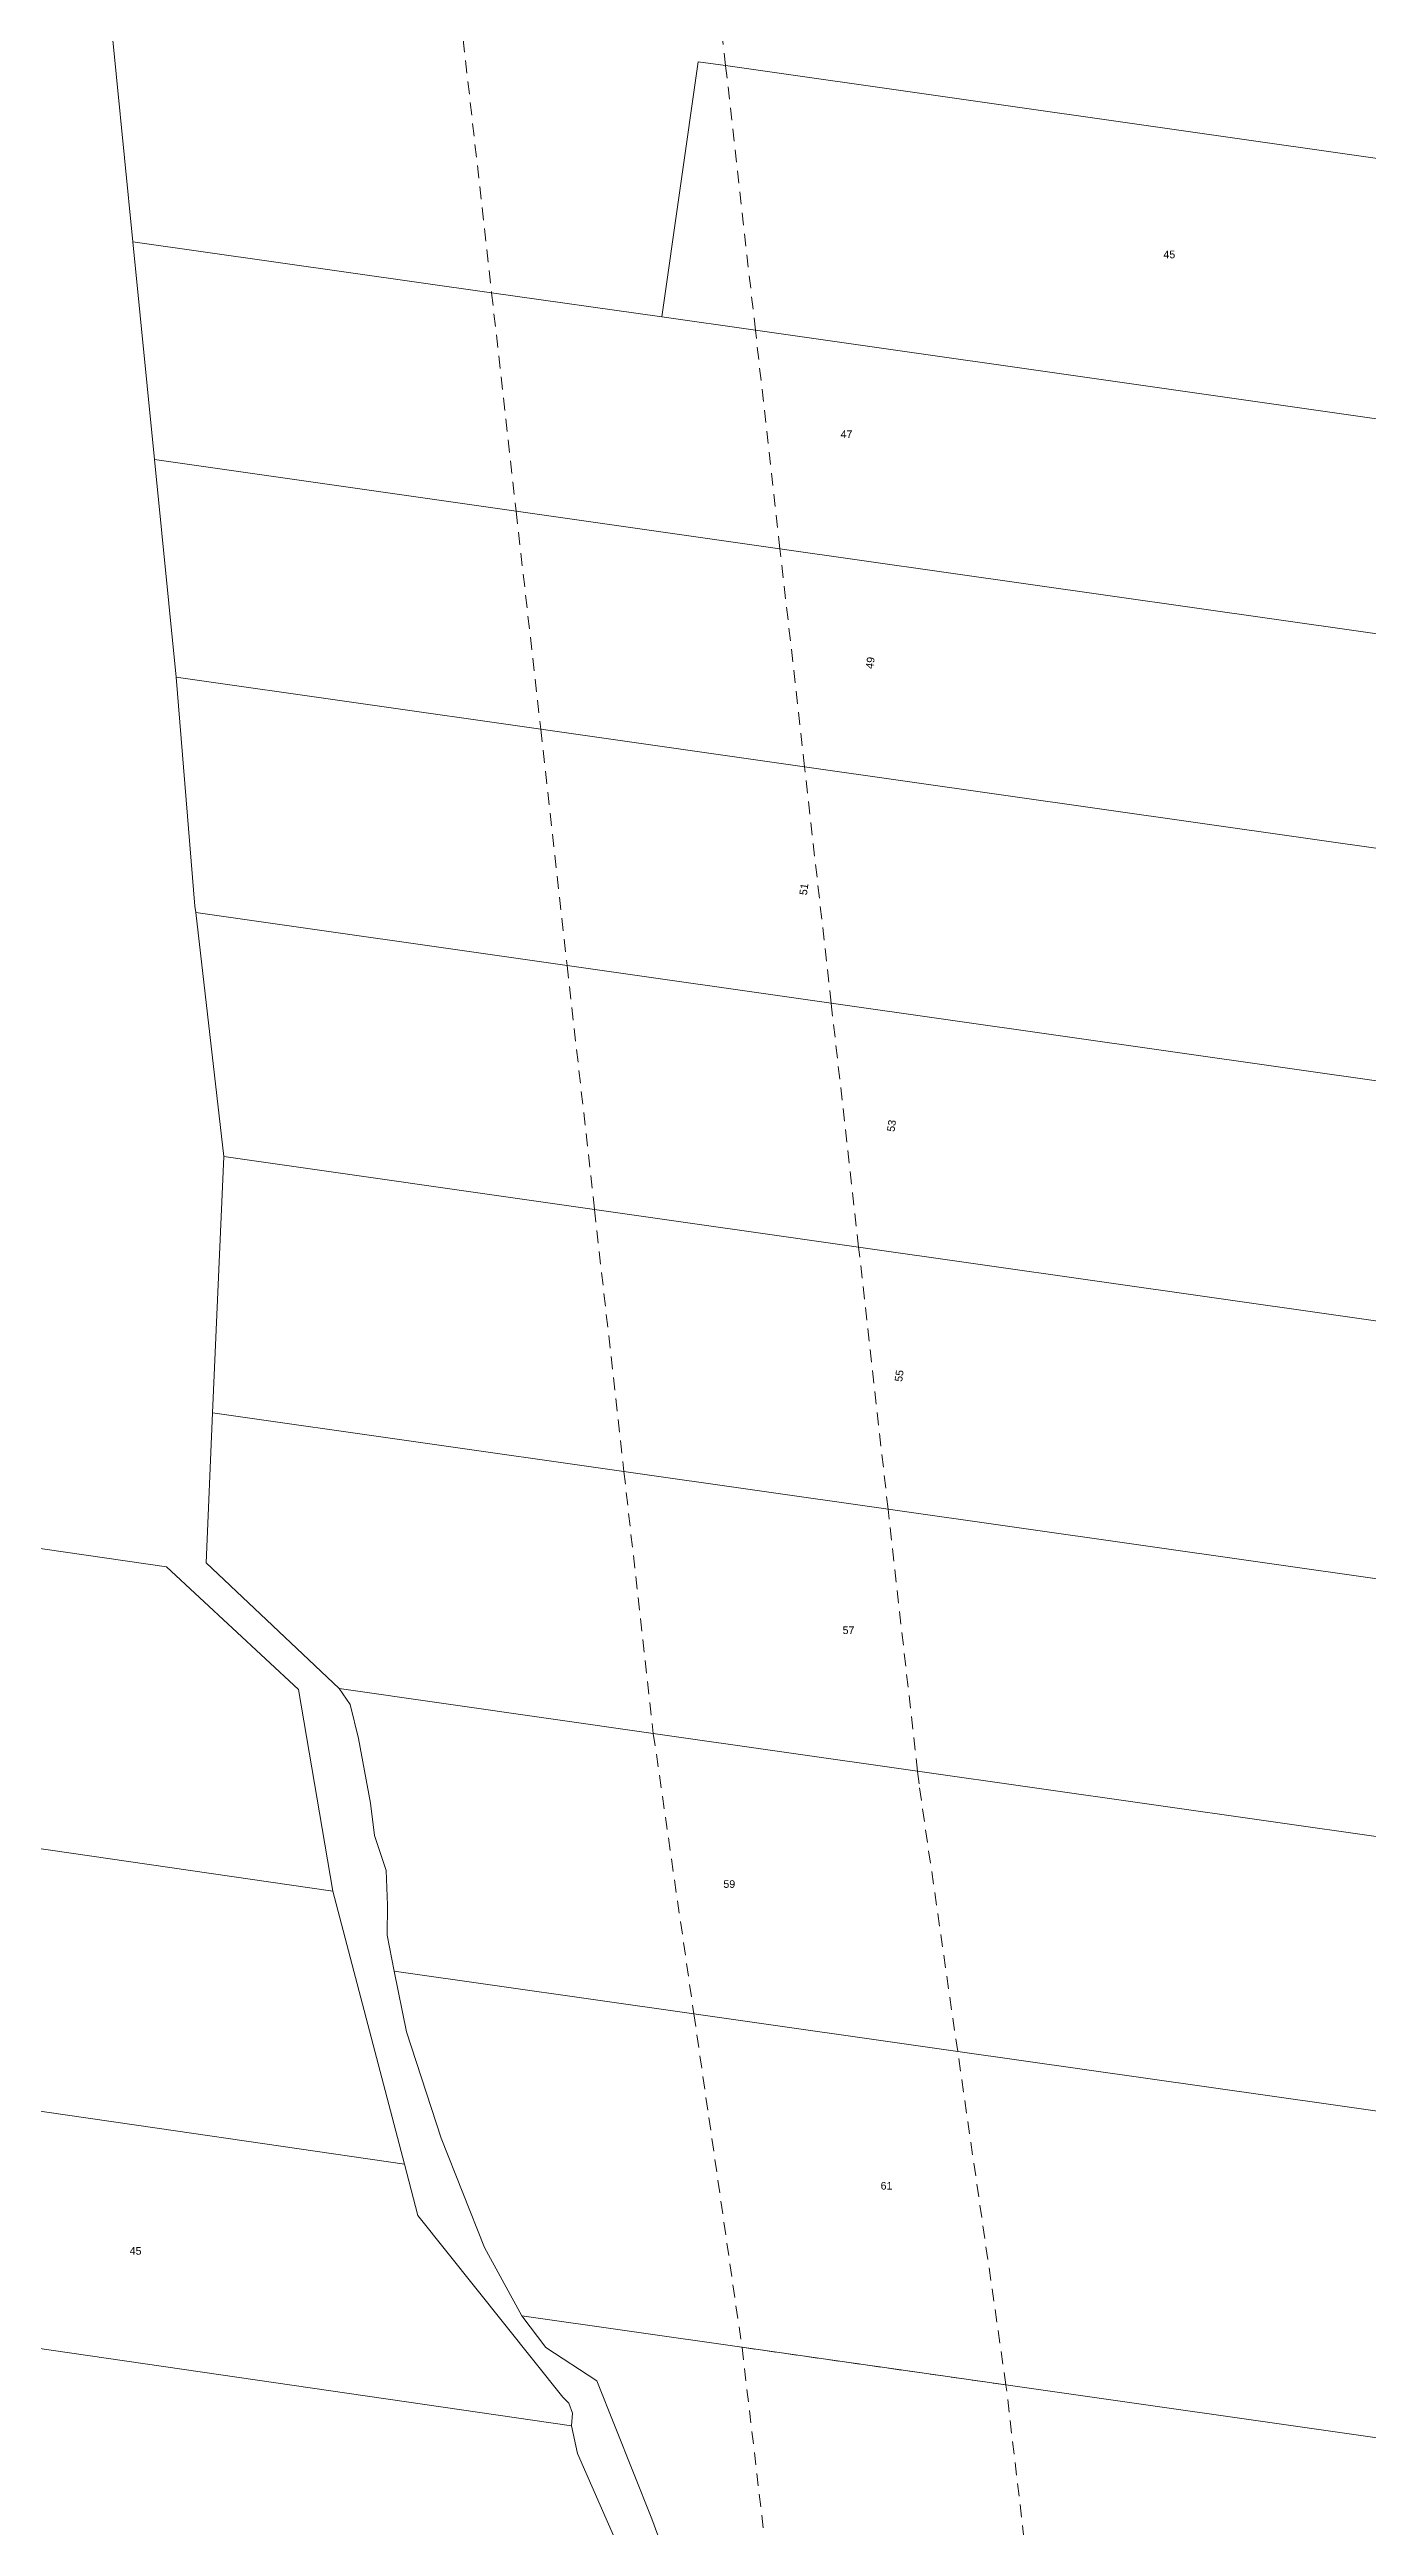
# Model space of a CAD drawing. Header units: metres. Extents: x 368 to 298975, y 411 to 6243625.
# Drawn here: x 295593 to 295905, y 6241688 to 6242274 of the extents above; entities that cross this region are included whole.
import ezdxf

# ---------------------------------------------------------------- set-up
doc = ezdxf.new("R2010")
doc.units = ezdxf.units.M
doc.linetypes.add('Dash', pattern=[5, 3, -2])
doc.layers.add('Cadastre Easements_SP_EXT', color=9, linetype='Continuous', lineweight=5)
doc.layers.add('Cadastre Land Parcels_SP_EXT', color=250, linetype='Continuous', lineweight=5)
doc.styles.get("Standard").update_dxf_attribs({"font": 'arial.ttf'})

msp = doc.modelspace()

# ---------------------------------------------------------------- linework, layer by layer
at = {"layer": 'Cadastre Easements_SP_EXT', "linetype": 'Dash'}
msp.add_lwpolyline([(295682.07, 6242355.96), (295697.71, 6242216.53), (295703.51, 6242164.88), (295709.32, 6242113.28), (295715.58, 6242057.39), (295722.05, 6241999.67), (295729, 6241937.67), (295735.95, 6241875.71), (295745.54, 6241809.35), (295749.09, 6241784.83), (295756.92, 6241730.48), (295819.36, 6241721.57), (295807.94, 6241800.45), (295807.94, 6241800.45), (295798.79, 6241863.74), (295798.44, 6241866.8), (295791.47, 6241928.77), (295784.51, 6241990.77), (295778.02, 6242048.49), (295771.74, 6242104.39), (295765.91, 6242155.99), (295760.1, 6242207.65), (295753.06, 6242270.26), (295744.42, 6242347.09)], dxfattribs=at)
msp.add_lwpolyline([(295819.36, 6241721.57), (295756.92, 6241730.48), (295756.93, 6241730.45), (295776.35, 6241565.14), (295838.79, 6241556.22), (295819.36, 6241721.55), (295819.36, 6241721.57)], close=True, dxfattribs=at)
at = {"layer": 'Cadastre Land Parcels_SP_EXT', "linetype": 'Continuous'}
for points in [[(296085.84, 6242298.42), (295939.84, 6242319.25), (295793.97, 6242340.04), (295744.42, 6242347.09), (295682.07, 6242355.96), (295599.03, 6242367.76), (295612.85, 6242228.59), (295697.71, 6242216.53), (295737.95, 6242210.81), (295746.58, 6242271.19), (295753.06, 6242270.26), (296075.27, 6242224.35), (296085.84, 6242298.42)], [(296075.27, 6242224.35), (295753.06, 6242270.26), (295746.58, 6242271.19), (295737.95, 6242210.81), (295760.1, 6242207.65), (296066.63, 6242163.95), (296075.27, 6242224.35)], [(296066.63, 6242163.95), (295760.1, 6242207.65), (295737.95, 6242210.81), (295697.71, 6242216.53), (295612.85, 6242228.59), (295617.96, 6242177.07), (295703.51, 6242164.88), (295765.91, 6242155.99), (296059.55, 6242114.15), (296066.63, 6242163.95)], [(296059.55, 6242114.15), (295765.91, 6242155.99), (295703.51, 6242164.88), (295617.96, 6242177.07), (295623.07, 6242125.58), (295709.32, 6242113.28), (295771.74, 6242104.39), (296052.49, 6242064.37), (296059.55, 6242114.15)], [(296052.49, 6242064.37), (295771.74, 6242104.39), (295709.32, 6242113.28), (295623.07, 6242125.58), (295627.53, 6242071.41), (295627.71, 6242069.91), (295715.58, 6242057.39), (295778.02, 6242048.49), (296044.8, 6242010.46), (296052.49, 6242064.37)], [(296044.8, 6242010.46), (295778.02, 6242048.49), (295715.58, 6242057.39), (295627.71, 6242069.91), (295634.35, 6242012.17), (295722.05, 6241999.67), (295784.51, 6241990.77), (296036.86, 6241954.8), (296044.8, 6242010.46)], [(296036.86, 6241954.8), (295784.51, 6241990.77), (295722.05, 6241999.67), (295634.35, 6242012.17), (295631.7, 6241951.52), (295729, 6241937.67), (295791.47, 6241928.77), (296028.32, 6241895.03), (296036.86, 6241954.8)], [(295620.82, 6241915.13), (295357.44, 6241953.36), (295347.34, 6241883.82), (295660.18, 6241838.37), (295652.01, 6241886.12), (295620.82, 6241915.13)], [(296028.32, 6241895.03), (295791.47, 6241928.77), (295729, 6241937.67), (295631.7, 6241951.52), (295630.16, 6241916.03), (295661.65, 6241886.31), (295735.95, 6241875.71), (295798.44, 6241866.8), (296019.78, 6241835.23), (296028.32, 6241895.03)], [(296019.78, 6241835.23), (295798.44, 6241866.8), (295735.95, 6241875.71), (295661.65, 6241886.31), (295664.27, 6241882.54), (295666.23, 6241874.48), (295669.03, 6241859.23), (295669.98, 6241851.54), (295672.74, 6241843.29), (295673.1, 6241835.1), (295673.04, 6241828), (295674.64, 6241819.45), (295745.54, 6241809.35), (295807.94, 6241800.45), (295897.32, 6241787.72), (296010.68, 6241771.56), (296019.78, 6241835.23)], [(295660.18, 6241838.37), (295347.34, 6241883.82), (295338.49, 6241822.92), (295618.6, 6241782.28), (295677.1, 6241773.8), (295660.18, 6241838.37)], [(295677.1, 6241773.8), (295618.6, 6241782.28), (295338.49, 6241822.92), (295330.5, 6241768.02), (295716.59, 6241711.9), (295716.85, 6241714.9), (295716, 6241717.28), (295714.55, 6241718.64), (295680.26, 6241761.68), (295677.1, 6241773.8)], [(296010.68, 6241771.56), (295897.32, 6241787.72), (295807.94, 6241800.45), (295745.54, 6241809.35), (295674.64, 6241819.45), (295677.59, 6241805.13), (295685.78, 6241779.98), (295695.99, 6241754.07), (295704.82, 6241737.91), (295756.92, 6241730.48), (295819.36, 6241721.57), (295999.92, 6241695.8), (296010.68, 6241771.56)], [(295716.59, 6241711.9), (295330.5, 6241768.02), (295316.98, 6241674.7), (295748.18, 6241612.08), (295741.87, 6241637.36), (295738.53, 6241649.2), (295733.58, 6241667.41), (295728.71, 6241680.92), (295718.03, 6241705.32), (295716.59, 6241711.9)], [(295999.92, 6241695.8), (295819.36, 6241721.57), (295756.92, 6241730.48), (295704.82, 6241737.91), (295710.52, 6241730.43), (295722.58, 6241722.56), (295735.62, 6241689.9), (295748.83, 6241653.75), (295752.85, 6241626.92), (295751.57, 6241590.38), (295745.83, 6241576.86), (295745.03, 6241569.61), (295776.35, 6241565.14), (295838.79, 6241556.22), (295977.16, 6241536.46), (295999.92, 6241695.8)]]:
    msp.add_lwpolyline(points, close=True, dxfattribs=at)

# ---------------------------------------------------------------- texts
at = {"layer": 'Cadastre Land Parcels_SP_EXT'}
for s, p in [('45', (295856.6, 6242224.7)), ('47', (295780.24, 6242182.18)), ('57', (295780.72, 6241899.23)), ('59', (295752.52, 6241839.17)), ('61', (295789.71, 6241767.79)), ('45', (295612.1, 6241752.38))]:
    msp.add_text(s, height=1.8, dxfattribs=at).set_placement(p)
for s, rotation, p in [('49', 81.88856, (295787.94, 6242127.46)), ('51', 81.89043, (295772.25, 6242073.92)), ('53', 81.89784, (295792.98, 6242017.96)), ('55', 81.87186, (295794.78, 6241958.8))]:
    msp.add_text(s, height=1.8, rotation=rotation, dxfattribs=at).set_placement(p)

doc.saveas('drawing.dxf')
